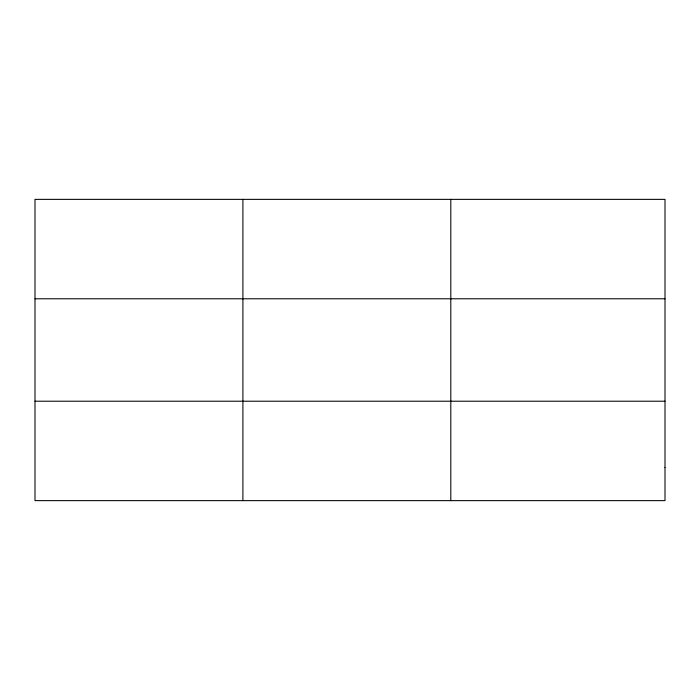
<?xml version="1.0" encoding="UTF-8"?>
<svg xmlns="http://www.w3.org/2000/svg" width="700" height="700" viewBox="0 0 700 700"><rect width="100%" height="100%" fill="white"/><g stroke="black" fill="none" stroke-linecap="round" stroke-linejoin="round"><path stroke-width="1.05" d="M242.9 500.631L242.9 199.369M450.8 500.631L450.8 199.369M35 298.786L665 298.786M35 401.214L665 401.214M665 467.495L665 500.631L35 500.631L35 199.369L665 199.369L665 467.495"/></g></svg>
